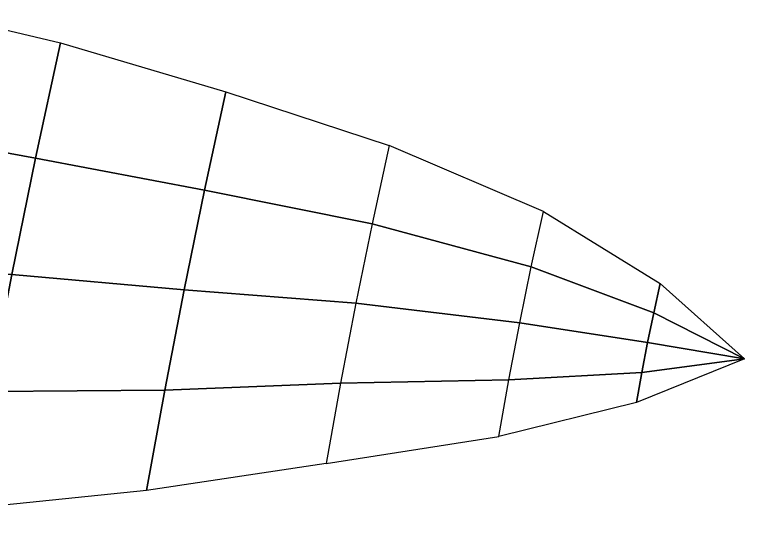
# Model space of a CAD drawing. Header units: inches. Extents: x -336 to -192, y -475 to -71.
# Drawn here: x -290.71 to -288.297, y -194.509 to -192.811 of the extents above; entities that cross this region are included whole.
import ezdxf

# ---------------------------------------------------------------- set-up
doc = ezdxf.new("R2010")
doc.units = ezdxf.units.IN
doc.layers.add('0153', color=7, linetype='Continuous')
doc.layers.add('0153-4', color=64, linetype='Continuous')

# ---------------------------------------------------------------- blocks, each defined once
blk = doc.blocks.new('C11_0153')
at = {"layer": '0153-4'}
for points in [[(9.7187, -8.5728, 15.295), (9.2988, -8.3598, 15.2075), (9.3282, -8.2242, 15.1533), (9.7187, -8.5728, 15.295)], [(9.7187, -8.5728, 15.295), (9.2707, -8.497, 15.26), (9.2988, -8.3598, 15.2075), (9.7187, -8.5728, 15.295)], [(9.7187, -8.5728, 15.295), (9.2441, -8.6353, 15.3107), (9.2707, -8.497, 15.26), (9.7187, -8.5728, 15.295)], [(9.7187, -8.5728, 15.295), (9.2191, -8.7738, 15.3591), (9.2441, -8.6353, 15.3107), (9.7187, -8.5728, 15.295)]]:
    blk.add_3dface(points, dxfattribs=at)
mesh = blk.add_polymesh((2, 5), dxfattribs=at)
for k, corner in enumerate([(6.5524, -7.111, 14.1251), (6.4379, -7.6434, 14.3369), (6.3281, -8.1816, 14.5426), (6.2235, -8.7235, 14.7413), (6.1246, -9.2668, 14.9323), (5.9972, -6.9796, 13.8815), (5.8733, -7.5412, 14.1094), (5.7497, -8.1425, 14.3404), (5.6336, -8.749, 14.5616), (5.5255, -9.3566, 14.7716)]):
    mesh.set_mesh_vertex(divmod(k, 5), corner)
mesh = blk.add_polymesh((2, 5), dxfattribs=at)
for k, corner in enumerate([(7.3177, -7.3374, 14.4174), (7.2192, -7.7923, 14.5992), (7.1251, -8.2526, 14.7754), (7.0358, -8.7164, 14.9452), (6.9517, -9.1812, 15.1078), (6.5524, -7.111, 14.1251), (6.4379, -7.6434, 14.3369), (6.3281, -8.1816, 14.5426), (6.2235, -8.7235, 14.7413), (6.1246, -9.2668, 14.9323)]):
    mesh.set_mesh_vertex(divmod(k, 5), corner)
mesh = blk.add_polymesh((2, 5), dxfattribs=at)
for k, corner in enumerate([(8.0742, -7.5848, 14.7436), (7.9953, -7.9475, 14.8892), (7.92, -8.315, 15.0301), (7.8488, -8.6854, 15.1655), (7.7821, -9.0567, 15.2947), (7.3177, -7.3374, 14.4174), (7.2192, -7.7923, 14.5992), (7.1251, -8.2526, 14.7754), (7.0358, -8.7164, 14.9452), (6.9517, -9.1812, 15.1078)]):
    mesh.set_mesh_vertex(divmod(k, 5), corner)
mesh = blk.add_polymesh((2, 5), dxfattribs=at)
for k, corner in enumerate([(8.5822, -8.9313, 15.3739), (8.6286, -8.6687, 15.2836), (8.6787, -8.4064, 15.1881), (8.7322, -8.1465, 15.0881), (8.7887, -7.8909, 14.9844), (7.7821, -9.0567, 15.2947), (7.8488, -8.6854, 15.1655), (7.92, -8.315, 15.0301), (7.9953, -7.9475, 14.8892), (8.0742, -7.5848, 14.7436)]):
    mesh.set_mesh_vertex(divmod(k, 5), corner)
mesh = blk.add_polymesh((2, 5), dxfattribs=at)
for k, corner in enumerate([(9.3282, -8.2242, 15.1533), (9.2988, -8.3598, 15.2075), (9.2707, -8.497, 15.26), (9.2441, -8.6353, 15.3107), (9.2191, -8.7738, 15.3591), (8.7887, -7.8909, 14.9844), (8.7322, -8.1465, 15.0881), (8.6787, -8.4064, 15.1881), (8.6286, -8.6687, 15.2836), (8.5822, -8.9313, 15.3739)]):
    mesh.set_mesh_vertex(divmod(k, 5), corner)

msp = doc.modelspace()

# ---------------------------------------------------------------- block references
at = {"layer": '0153', "xscale": 0.7142857142856656, "yscale": 0.7142857142857153, "zscale": 0.7142857142857224}
msp.add_blockref('C11_0153', (-295.2384, -187.8259, 25.0728), dxfattribs=at)

doc.saveas('drawing.dxf')
